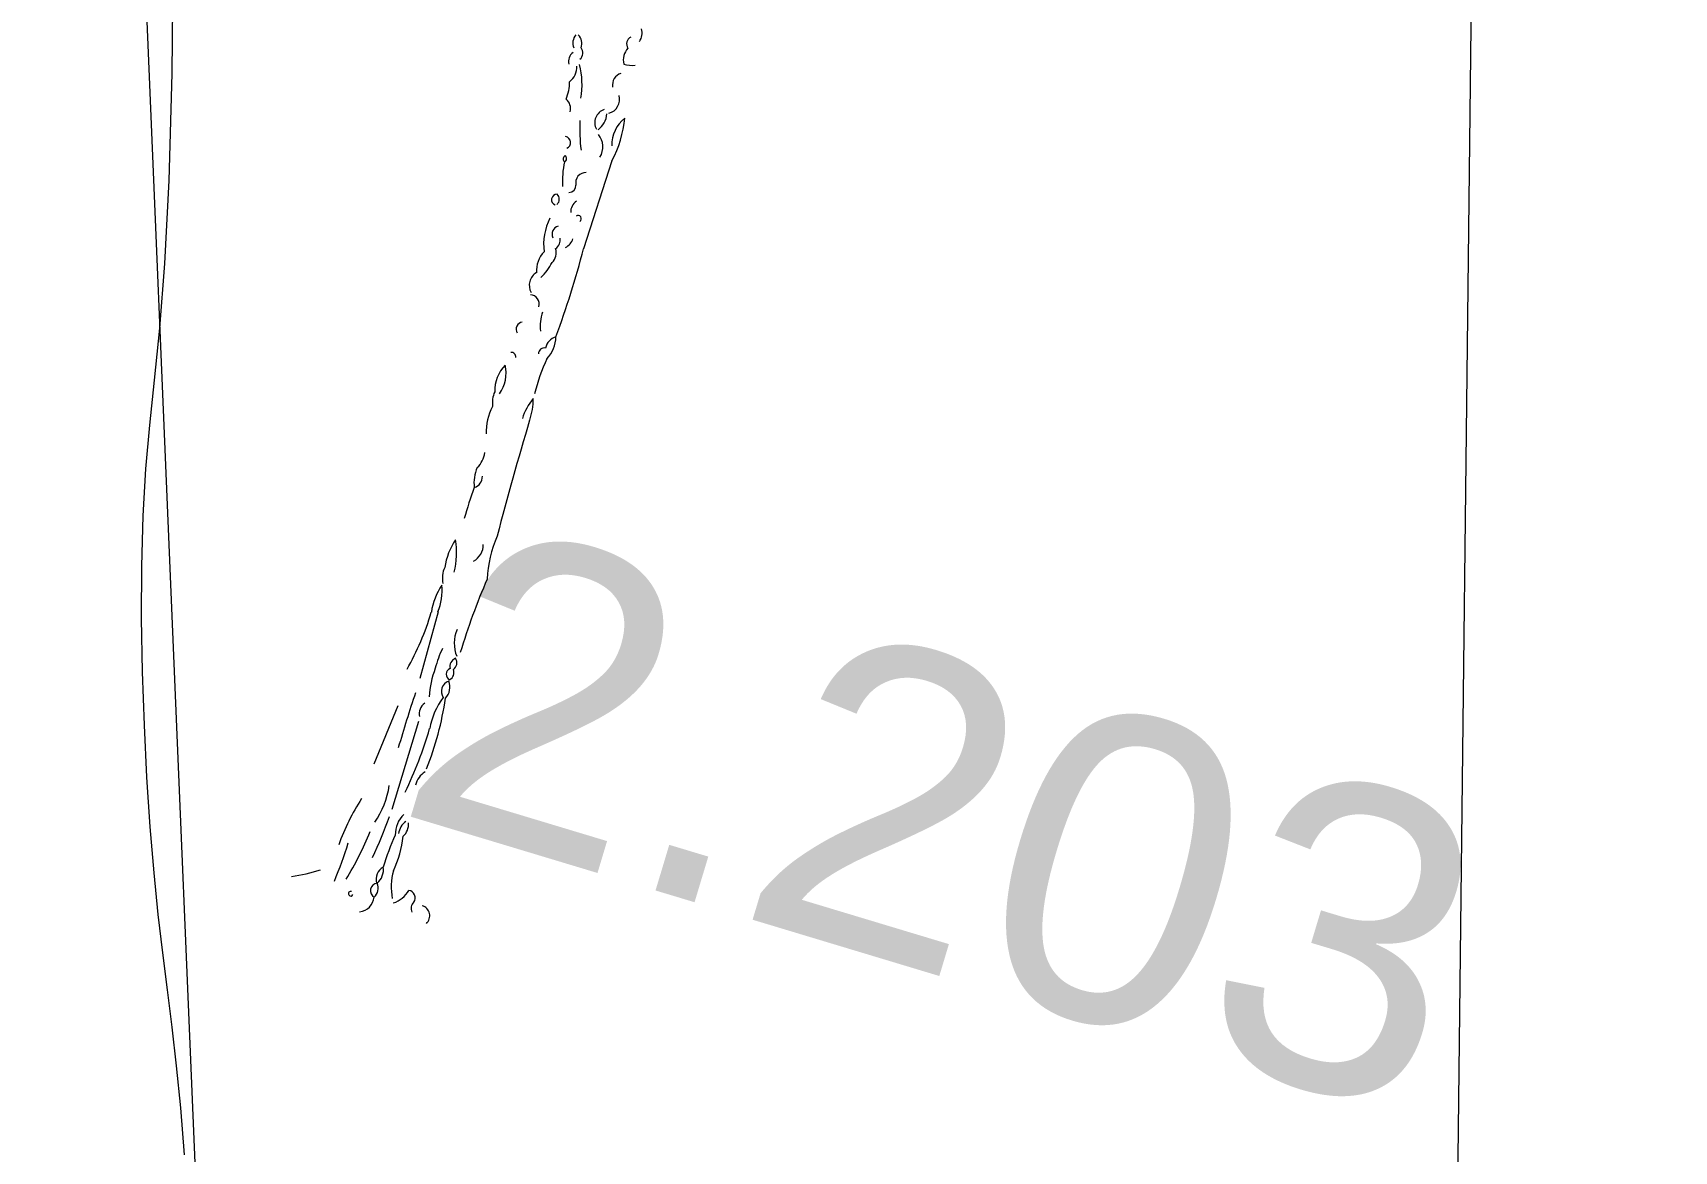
# Model space of a CAD drawing. Header units: millimetres. Extents: x -24439 to 198341, y -52871 to 149926.
# Drawn here: x 144224 to 147438, y 81800 to 83988 of the extents above; entities that cross this region are included whole.
import ezdxf

# ---------------------------------------------------------------- set-up
doc = ezdxf.new("R2010")
doc.units = ezdxf.units.MM
doc.linetypes.add('NET VAN', pattern=[1.06, 0.53, -0.53])
for name, color, linetype, lineweight in [('A-DETL-GENF-2', 9, 'NET VAN', 9), ('G-IMPT-1', 9, 'Continuous', 9), ('G-IMPT-6', 7, 'Continuous', 9)]:
    doc.layers.add(name, color=color, linetype=linetype, lineweight=lineweight)
doc.styles.add('Arial_1', font='arial_0.ttf', dxfattribs={"height": 600})

# ---------------------------------------------------------------- blocks, each defined once
blk = doc.blocks.new('NCV_TKCS_251209_TONG THE HIEN TRANG SAN DUONG - NCV_TKCS_HIEN TRANG_251209a_dwg_CX-1613001-TKCS_MB ĐỊNH VỊ CAO ĐỘ THIẾT KẾ')
at = {"layer": 'G-IMPT-1'}
for p, q in [((98.2, 2569.4), (92.6, 2268)), ((-20.9, 997), (-15.3, 771.8)), ((-58.1, 665.7), (-78.6, 461)), ((21, 635.9), (21, 336.3))]:
    blk.add_line(p, q, dxfattribs=at)
for centre, radius, start, end in [((25.8, 2982.2), 48.6, 342.588, 32.943), ((58, 2955.4), 24.9, 134.496, 231.229), ((-96.7, 2911.5), 39.7, 154.507, 220.356), ((-141.7, 2897), 37.3, 354.116, 63.506), ((-121.5, 2870.5), 28.3, 329.21, 53.41), ((96.2, 2910.8), 59.4, 154.949, 209.001), ((-96.9, 2849.1), 35.6, 142.285, 212.511), ((-305.1, 2709.3), 248.3, 5.939, 31.544), ((66.2, 2817.9), 39.3, 124.083, 206.849), ((43.7, 2981.6), 99.6, 270.321, 292.299), ((-154.3, 2810.5), 57.5, 323.065, 21.746), ((-249.8, 2733.2), 147.8, 354.217, 16.837), ((18.8, 2754.6), 47.5, 302.397, 31.853), ((-117.2, 2682.5), 38.6, 0.691, 68.071), ((52.7, 2685.2), 45.8, 126.355, 224.374), ((-29.7, 2695.9), 69.9, 322.259, 12.292), ((195.2, 2649.5), 116.8, 146.143, 196.69), ((-252, 2642), 357.6, 348.292, 11.708), ((446.3, 2781.8), 499.8, 193.592, 204.675), ((-2.5, 2586.2), 62.1, 344.358, 57.093), ((-66.8, 2581.3), 19.9, 308.449, 97.2177), ((-44.1, 2532.5), 12.4, 133.211, 247.4), ((-57.5, 2530), 12.5, 313.807, 66.8039), ((244.6, 2543), 294.2, 184.288, 199.902), ((36.8, 2476.3), 32.6, 103.298, 210.839), ((-36.3, 2395.8), 18.1, 106.305, 265.713), ((-51.9, 2392.8), 22.8, 330.077, 62.701), ((-13.6, 2452.2), 23.6, 288.614, 18.256), ((58, 2382.3), 42.2, 140.168, 199.223), ((47, 2356.3), 10.6, 322.125, 142.1245), ((145.9, 2297.8), 190.2, 169.869, 203.664), ((5, 2291.9), 26.1, 119.781, 224.69), ((-22.3, 2263.4), 34.9, 321.901, 26.677), ((-0.9, 2290.9), 50.8, 314.876, 357.199), ((-2960.4, 2154.9), 3055.1, 356.464, 2.121), ((54.3, 2180.8), 92.1, 153.818, 200.31), ((-32, 2217.1), 44.6, 330.861, 33.72), ((2.2, 2116.3), 47.3, 136.431, 226.751), ((-192.1, 2233.5), 202.7, 331.781, 349.147), ((-23.8, 2044.3), 30.8, 0.641, 102.0387), ((164.4, 2025.5), 140.7, 177.491, 203.118), ((-19.3, 1959.9), 24.1, 116.895, 226.846), ((116.6, 1924.7), 50.1, 123.542, 183.327), ((-11, 1937.7), 104, 332.795, 16.061), ((-31.2, 1862.8), 14.1, 5.542, 117.2388), ((69.2, 1902.1), 19.9, 97.579, 193.032), ((724, 1799.9), 648.9, 172.004, 182.711), ((65.5, 1775.1), 122.1, 152.958, 197.894), ((-141.5, 1773.1), 113.9, 340.841, 30.358), ((31.7, 1725.5), 83.2, 171.643, 205.849), ((241.9, 1680.6), 180.9, 156.593, 180.223), ((-127.3, 1689.8), 212.7, 357.842, 17.15), ((115, 1653.1), 162.3, 167.161, 199.846), ((10546.7, 1683.7), 10461.5, 180.01099, 182.16199), ((-105, 1524.5), 81.6, 330.607, 9.829), ((88.1, 1468.7), 123.1, 172.629, 203.631), ((-44, 1450.1), 36.3, 302.161, 19.481), ((1460.3, 1340.3), 1487.1, 176.951, 181.039), ((493.3, 1243.2), 403.3, 173.462, 193.969), ((170.6, 1174.5), 214.4, 162.523, 188.68), ((-257.9, 1127.4), 250.2, 2.095, 26.466), ((-0.4, 1231.5), 60.5, 314.899, 17.847), ((36.2, 1129.1), 78.7, 170.471, 209.778), ((2251.6, 892.4), 2164.6, 173.276, 180.04), ((160, 1021.5), 203.9, 162.013, 189.018), ((-229.1, 1010.7), 208.6, 356.236, 20.706), ((-965.5, 990.4), 924.1, 347.378, 359.941), ((166.7, 946.5), 112.1, 173.231, 218.996), ((335.4, 836), 312.2, 170.566, 183.246), ((94.6, 845.8), 28.3, 126.59, 210.79), ((59.8, 848), 27.3, 322.446, 48.974), ((335.9, 795), 313, 175.738, 193.231), ((82, 815.5), 19.7, 126.394, 263.093), ((59.5, 814.8), 27.5, 316.919, 37.056), ((97.6, 761.8), 34.8, 124.794, 231.388), ((38.7, 758.3), 50.5, 331.954, 39.467), ((4682.5, 582.9), 4699.9, 178.287, 180.579), ((54.4, 673.4), 40.1, 139.811, 211.04), ((296.8, 652.7), 235.6, 159.663, 186.804), ((-863, 585.8), 957.9, 354.644, 8.936), ((-1288.8, 615.6), 1351.6, 350.963, 0.387), ((140.7, 440), 68.7, 138.903, 184.227), ((-287.7, 368.4), 280.9, 341.766, 8.295), ((632.9, 135.9), 746.1, 163.9708, 176.8958), ((143.6, 287.7), 92.5, 150.908, 197.38), ((-1456.6, 393.2), 1478.9, 351.277, 356.86), ((115.1, 278.6), 51.6, 139.483, 192.445), ((36.6, 290.8), 52.3, 328.933, 21.918), ((-1053.9, 337.5), 1031.4, 345.302, 354.966), ((892.3, 148.2), 844.4, 172.3866, 179.9853), ((-283.4, 199.3), 370.5, 351.806, 10.013), ((-1297.1, 193.3), 1212.9, 353.648, 359.903), ((78.5, 117.1), 43.7, 134.341, 214.238), ((-2.8, 123.7), 56.4, 326.441, 25.931), ((282, 150.7), 198.8, 181.198, 207.447), ((-468.6, 543.8), 564, 295.1, 304.937), ((53.9, 69.9), 24.6, 113.273, 255.875), ((13.5, 66.7), 40.2, 329.054, 40.094), ((62.7, 120.6), 89.9, 304.037, 346.778), ((153.1, 75.7), 24.4, 342.45, 96.4946), ((201, 54.2), 28.5, 150.029, 222.652), ((206.2, 30.2), 34.5, 329.284, 90.2065), ((-28.4, 34.8), 7.54, 89.298, 0.702), ((-5.6, 36.3), 54.4, 293.731, 10.311)]:
    blk.add_arc(centre, radius, start, end, dxfattribs=at)
blk = doc.blocks.new('NCV_TKCS_251209_TONG THE HIEN TRANG SAN DUONG - NCV_TKCS_HIEN TRANG_251209a_dwg-1612995-TKCS_MB ĐỊNH VỊ CAO ĐỘ THIẾT KẾ')
at = {"layer": 'G-IMPT-1', "flags": 128}
for points in [[(563602851.8, 1145093282.1), (563604167, 1145089083), (563606454, 1145082119), (563614466, 1145054358), (563616073, 1145049661), (563620134, 1145037512), (563624300, 1145023443), (563630510, 1145001852), (563634991, 1144986784), (563635712.5, 1144984469.9)], [(563608607.5, 1145065666.7), (563608574.1, 1145065752.7), (563608542.6, 1145065829.2), (563608512.3, 1145065899.3), (563608482.7, 1145065966.2), (563608453.1, 1145066032.9), (563608422.9, 1145066102.5), (563608391.5, 1145066178.2), (563608358.4, 1145066262.1), (563608324.3, 1145066353.1), (563608290.1, 1145066449.1), (563608256.6, 1145066547.9), (563608224.8, 1145066647.6), (563608195.5, 1145066745.9), (563608169.6, 1145066840.9), (563608148, 1145066930.4), (563608130.7, 1145067014.5), (563608114.4, 1145067101.4), (563608094.8, 1145067201.6), (563608067.8, 1145067325.5), (563608029, 1145067483.5), (563607974.4, 1145067686), (563607899.7, 1145067943.3)], [(563633795.4, 1144983892.4), (563632842, 1144987228), (563628322, 1145001121), (563621443.2, 1145024145.7), (563617911.8, 1145035632.8), (563612430, 1145053330), (563609036.9, 1145064493.7), (563606296.8, 1145072376.5), (563601696, 1145088856), (563597882, 1145088677), (563595394.2, 1145091035.9)]]:
    blk.add_lwpolyline(points, dxfattribs=at)
at = {"xscale": 0.5999999999997676, "yscale": 0.5999999999997676, "zscale": 0.5999999999997676, "rotation": 0.0005022315763634679}
blk.add_blockref('NCV_TKCS_251209_TONG THE HIEN TRANG SAN DUONG - NCV_TKCS_HIEN TRANG_251209a_dwg_CX-1613001-TKCS_MB ĐỊNH VỊ CAO ĐỘ THIẾT KẾ', (563608789.2, 1145066229.1), dxfattribs=at)
at = {"layer": 'G-IMPT-6', "insert": (563608799, 1145067028.2), "char_height": 600, "width": 2511.846, "attachment_point": 1, "line_spacing_factor": 0.941778, "style": 'Arial_1'}
blk.add_mtext('2.203', dxfattribs=at)
blk = doc.blocks.new('NCV_TKCS_251209_TONG THE HIEN TRANG SAN DUONG - NCV_TKCS_251209_TONG THE HIEN TRANG SAN DUONG-1605292-TKCS_MB ĐỊNH VỊ CAO ĐỘ THIẾT KẾ')
at = {"rotation": 343.2379237072182}
blk.add_blockref('NCV_TKCS_251209_TONG THE HIEN TRANG SAN DUONG - NCV_TKCS_HIEN TRANG_251209a_dwg-1612995-TKCS_MB ĐỊNH VỊ CAO ĐỘ THIẾT KẾ', (-869777547.7, -933796958.8), dxfattribs=at)

msp = doc.modelspace()

# ---------------------------------------------------------------- block references
at = {"layer": 'A-DETL-GENF-2'}
msp.add_blockref('NCV_TKCS_251209_TONG THE HIEN TRANG SAN DUONG - NCV_TKCS_251209_TONG THE HIEN TRANG SAN DUONG-1605292-TKCS_MB ĐỊNH VỊ CAO ĐỘ THIẾT KẾ', (26103.5, 9888.2), dxfattribs=at)

doc.saveas('drawing.dxf')
